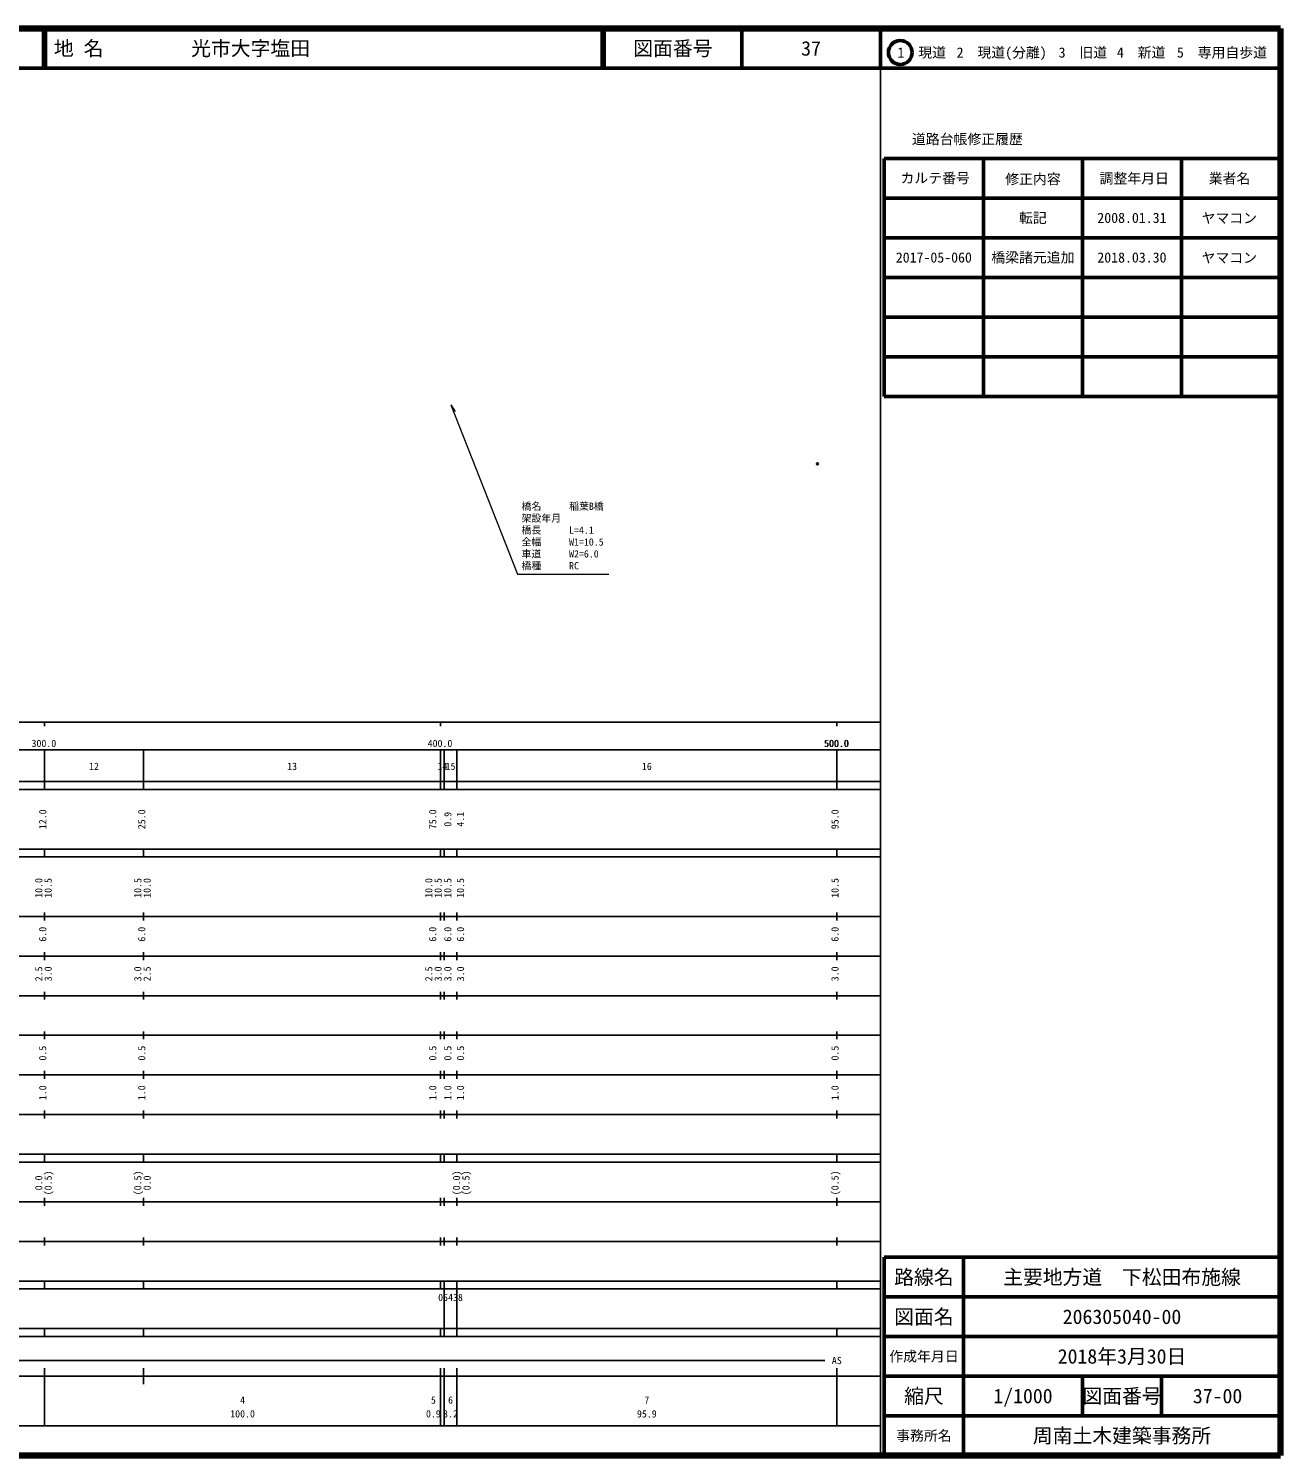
# Model space of a CAD drawing. Units: millimetres on the paper, with parts at other scales. Extents: x 40 to 680, y 20 to 380.
# Drawn here: x 364 to 680, y 20 to 380 of the extents above; entities that cross this region are included whole.
import ezdxf
from ezdxf.enums import TextEntityAlignment as Align

# ---------------------------------------------------------------- set-up
doc = ezdxf.new("R2010")
doc.units = ezdxf.units.MM
doc.header["$PDMODE"] = 32
doc.header["$PDSIZE"] = 0.5
for name, color, linetype in [('M-BMK-HTXT', 7, 'Continuous'), ('M-OTRS', 6, 'Continuous'), ('M-TTL-TXT', 7, 'Continuous')]:
    doc.layers.add(name, color=color, linetype=linetype)
for name, color, linetype, lineweight in [('M-STR-HTXT', 7, 'Continuous', 13), ('M-TTL', 2, 'Continuous', 140), ('M-TTL-BAND', 7, 'Continuous', 25), ('M-TTL-FRAM', 2, 'Continuous', 50), ('M-TTL-LINE', 7, 'Continuous', 50)]:
    doc.layers.add(name, color=color, linetype=linetype, lineweight=lineweight)
doc.styles.add('ＭＳ ゴシック', font='')
doc.styles.get('ＭＳ ゴシック').set_extended_font_data('MS Gothic')

msp = doc.modelspace()

# ---------------------------------------------------------------- linework, layer by layer
at = {"layer": 'M-OTRS'}
msp.add_point((563.107, 270.212), dxfattribs=at)
at = {"layer": 'M-STR-HTXT'}
for p, q in [((470.59, 285.106), (487.405, 242.355)), ((470.59, 285.106), (471.656, 283.418)), ((487.405, 242.355), (510.491, 242.355))]:
    msp.add_line(p, q, dxfattribs=at)
at = {"layer": 'M-TTL'}
for p, q in [((680, 380), (40, 380)), ((680, 20), (680, 380)), ((40, 20), (680, 20))]:
    msp.add_line(p, q, dxfattribs=at)
at = {"layer": 'M-TTL-BAND'}
for p, q in [((579, 20), (579, 370)), ((40, 205), (579, 205)), ((368, 205), (368, 204)), ((468, 205), (468, 204)), ((568, 205), (568, 204)), ((68, 198), (579, 198)), ((368, 188), (368, 198)), ((393, 188), (393, 198)), ((468, 188), (468, 198)), ((468.9, 188), (468.9, 198)), ((472.1, 188), (472.1, 198)), ((568, 188), (568, 198)), ((40, 190), (579, 190)), ((40, 188), (579, 188)), ((40, 173), (579, 173)), ((368, 171), (368, 173)), ((393, 171), (393, 173)), ((468, 171), (468, 173)), ((468.9, 171), (468.9, 173)), ((472.1, 171), (472.1, 173)), ((568, 171), (568, 173)), ((40, 171), (579, 171)), ((40, 156), (579, 156)), ((368, 155), (368, 157)), ((393, 155), (393, 157)), ((468, 155), (468, 157)), ((468.9, 155), (468.9, 157)), ((472.1, 155), (472.1, 157)), ((568, 155), (568, 157)), ((46, 146), (579, 146)), ((368, 145), (368, 147)), ((393, 145), (393, 147)), ((468, 145), (468, 147)), ((468.9, 145), (468.9, 147)), ((472.1, 145), (472.1, 147)), ((568, 145), (568, 147)), ((368, 135), (368, 137)), ((393, 135), (393, 137)), ((468, 135), (468, 137)), ((468.9, 135), (468.9, 137)), ((472.1, 135), (472.1, 137)), ((568, 135), (568, 137)), ((52, 136), (579, 136)), ((46, 126), (579, 126)), ((368, 125), (368, 127)), ((393, 125), (393, 127)), ((468, 125), (468, 127)), ((468.9, 125), (468.9, 127)), ((472.1, 125), (472.1, 127)), ((568, 125), (568, 127)), ((52, 116), (579, 116)), ((368, 115), (368, 117)), ((393, 115), (393, 117)), ((468, 115), (468, 117)), ((468.9, 115), (468.9, 117)), ((472.1, 115), (472.1, 117)), ((568, 115), (568, 117)), ((46, 106), (579, 106)), ((368, 105), (368, 107)), ((393, 105), (393, 107)), ((468, 105), (468, 107)), ((468.9, 105), (468.9, 107)), ((472.1, 105), (472.1, 107)), ((568, 105), (568, 107)), ((40, 96), (579, 96)), ((40, 94), (579, 94)), ((368, 94), (368, 96)), ((393, 94), (393, 96)), ((468, 94), (468, 96)), ((468.9, 94), (468.9, 96)), ((472.1, 94), (472.1, 96)), ((568, 94), (568, 96)), ((49, 84), (579, 84)), ((368, 83), (368, 85)), ((393, 83), (393, 85)), ((468, 83), (468, 85)), ((468.9, 83), (468.9, 85)), ((472.1, 83), (472.1, 85)), ((568, 83), (568, 85)), ((40, 74), (579, 74)), ((368, 73), (368, 75)), ((393, 73), (393, 75)), ((468, 73), (468, 75)), ((468.9, 73), (468.9, 75)), ((472.1, 73), (472.1, 75)), ((568, 73), (568, 75)), ((40, 64), (579, 64)), ((40, 62), (579, 62)), ((368, 62), (368, 64)), ((393, 62), (393, 64)), ((468, 62), (468, 64)), ((468.9, 62), (468.9, 64)), ((468.9, 52), (468.9, 62)), ((472.1, 62), (472.1, 64)), ((472.1, 52), (472.1, 62)), ((568, 62), (568, 64)), ((40, 52), (579, 52)), ((368, 50), (368, 52)), ((393, 50), (393, 52)), ((468, 50), (468, 52)), ((468.9, 50), (468.9, 52)), ((472.1, 50), (472.1, 52)), ((568, 50), (568, 52)), ((40, 50), (579, 50)), ((71, 44), (565, 44)), ((40, 40), (579, 40)), ((368, 27.5), (368, 42)), ((393, 38), (393, 42)), ((468, 27.5), (468, 42)), ((468.9, 27.5), (468.9, 42)), ((472.1, 27.5), (472.1, 42)), ((568, 27.5), (568, 42)), ((68, 27.5), (579, 27.5))]:
    msp.add_line(p, q, dxfattribs=at)
at = {"layer": 'M-TTL-FRAM'}
for p, q in [((580, 347.197), (580, 287.197)), ((580, 347.197), (680, 347.197)), ((580, 287.197), (680, 287.197)), ((680, 70), (580, 70)), ((580, 70), (580, 20))]:
    msp.add_line(p, q, dxfattribs=at)
at = {"layer": 'M-TTL-LINE'}
for p, q in [((367.75, 380), (367.75, 370)), ((368.25, 380), (368.25, 370)), ((508.747, 380), (508.747, 370)), ((509.247, 380), (509.247, 370)), ((543.997, 380), (543.997, 370)), ((579, 380), (579, 370)), ((40, 370), (680, 370)), ((605, 347.197), (605, 287.197)), ((630, 347.197), (630, 287.197)), ((655, 347.197), (655, 287.197)), ((580, 337.197), (680, 337.197)), ((580, 327.197), (680, 327.197)), ((580, 317.197), (680, 317.197)), ((580, 307.197), (680, 307.197)), ((580, 297.197), (680, 297.197)), ((600, 70), (600, 20)), ((680, 60), (580, 60)), ((680, 50), (580, 50)), ((680, 40), (580, 40)), ((630, 40), (630, 30)), ((650, 40), (650, 30)), ((680, 30), (580, 30))]:
    msp.add_line(p, q, dxfattribs=at)
msp.add_circle((584.031, 373.958), 3, dxfattribs=at)

# ---------------------------------------------------------------- texts
at = {"layer": 'M-BMK-HTXT', "style": 'ＭＳ ゴシック'}
for s, p in [('橋名', (488.419, 258.001)), ('稲葉B橋', (500.419, 258.001)), ('架設年月', (488.419, 255.001)), ('橋長', (488.419, 252.001)), ('L=4.1', (500.419, 252.001)), ('全幅', (488.419, 249.001)), ('車道', (488.419, 246.001)), ('W1=10.5', (500.419, 249.001)), ('橋種', (488.419, 243.001)), ('W2=6.0', (500.419, 246.001)), ('RC', (500.419, 243.001))]:
    msp.add_text(s, height=1.833, dxfattribs=at).set_placement(p, align=Align.BOTTOM_LEFT)
at = {"layer": 'M-TTL-BAND', "style": 'ＭＳ ゴシック'}
for s, p in [('300.0', (367.844, 198.195)), ('400.0', (467.844, 198.195)), ('500.0', (567.844, 198.195)), ('500.0', (568, 198.195)), ('12', (380.5, 192.405)), ('13', (430.5, 192.405)), ('14', (468.45, 192.405)), ('15', (470.5, 192.405)), ('16', (520.05, 192.405)), ('AS', (568, 42.5)), ('4', (418, 32.523)), ('5', (466.17, 32.523)), ('6', (470.5, 32.523)), ('7', (520.05, 32.523)), ('100.0', (418, 29.033)), ('0.9', (466.17, 29.033)), ('3.2', (470.5, 29.033)), ('95.9', (520.05, 29.033))]:
    msp.add_text(s, height=1.833, dxfattribs=at).set_placement(p, align=Align.BOTTOM_CENTER)
for s, p in [('12.0', (369, 180.5)), ('25.0', (394, 180.5)), ('75.0', (467.45, 180.5)), ('0.9', (471.268, 180.5)), ('4.1', (474.468, 180.5)), ('95.0', (569, 180.5)), ('10.0', (368, 163.174)), ('10.5', (370.37, 163.174)), ('10.5', (393, 163.174)), ('10.0', (395.37, 163.174)), ('10.0', (466.45, 163.174)), ('10.5', (468.82, 163.174)), ('10.5', (471.268, 163.174)), ('10.5', (474.468, 163.174)), ('10.5', (569, 163.174)), ('6.0', (369, 151.5)), ('6.0', (394, 151.5)), ('6.0', (467.45, 151.5)), ('6.0', (471.268, 151.5)), ('6.0', (474.468, 151.5)), ('6.0', (569, 151.5)), ('2.5', (368, 141.5)), ('3.0', (370.37, 141.5)), ('3.0', (393, 141.5)), ('2.5', (395.37, 141.5)), ('2.5', (466.45, 141.5)), ('3.0', (468.82, 141.5)), ('3.0', (471.268, 141.5)), ('3.0', (474.468, 141.5)), ('3.0', (569, 141.5)), ('0.5', (369, 121.5)), ('0.5', (394, 121.5)), ('0.5', (467.45, 121.5)), ('0.5', (471.268, 121.5)), ('0.5', (474.468, 121.5)), ('0.5', (569, 121.5)), ('1.0', (369, 111.5)), ('1.0', (394, 111.5)), ('1.0', (467.45, 111.5)), ('1.0', (471.268, 111.5)), ('1.0', (474.468, 111.5)), ('1.0', (569, 111.5)), ('0.0', (368, 88.764)), ('(0.5)', (370.37, 88.764)), ('(0.5)', (393, 88.764)), ('0.0', (395.37, 88.764)), ('(0.0)', (473.468, 88.764)), ('(0.5)', (475.838, 88.764)), ('(0.5)', (569, 88.764))]:
    msp.add_text(s, height=1.833, rotation=90, dxfattribs=at).set_placement(p, align=Align.BOTTOM_CENTER)
msp.add_text('05438', height=1.833, dxfattribs=at).set_placement((467.375, 58.405), align=Align.BOTTOM_LEFT)
at = {"layer": 'M-TTL-TXT', "style": 'ＭＳ ゴシック'}
for s, p in [('地 名', (370.38, 375)), ('光市大字塩田', (405.024, 375))]:
    msp.add_text(s, height=3.666, dxfattribs=at).set_placement(p, align=Align.MIDDLE_LEFT)
for s, height, p in [('図面番号', 3.666, (526.622, 375)), ('37', 3.666, (561.497, 375)), ('1\u3000現道', 2.566, (589.448, 373.958)), ('2\u3000現道(分離)', 2.566, (609.619, 373.958)), ('3\u3000旧道', 2.566, (630.121, 373.958)), ('4\u3000新道', 2.566, (644.824, 373.958)), ('5\u3000専用自歩道', 2.566, (665.228, 373.958)), ('道路台帳修正履歴', 2.566, (600.968, 352.113)), ('カルテ番号', 2.566, (592.839, 342.277)), ('修正内容', 2.566, (617.509, 342.023)), ('調整年月日', 2.566, (643.089, 342.197)), ('業者名', 2.566, (667.134, 342.197)), ('転記', 2.566, (617.5, 332.245)), ('2008.01.31', 2.566, (642.5, 332.245)), ('ヤマコン', 2.566, (667.077, 332.189)), ('2017-05-060', 2.566, (592.5, 322.245)), ('橋梁諸元追加', 2.566, (617.5, 322.245)), ('2018.03.30', 2.566, (642.5, 322.245)), ('ヤマコン', 2.566, (667.077, 322.189)), ('路線名', 3.666, (590, 65)), ('路線名', 3.666, (590, 65)), ('主要地方道\u3000下松田布施線', 3.666, (640, 65)), ('図面名', 3.666, (590, 55)), ('図面名', 3.666, (590, 55)), ('206305040-00', 3.666, (640, 55)), ('2018年3月30日', 3.666, (640, 45)), ('作成年月日', 2.566, (590, 45)), ('作成年月日', 2.566, (590, 45)), ('縮尺', 3.666, (590, 35)), ('縮尺', 3.666, (590, 35)), ('1/1000', 3.666, (615, 35)), ('図面番号', 3.666, (640, 35)), ('図面番号', 3.666, (640, 35)), ('37-00', 3.666, (664.125, 35)), ('事務所名', 2.566, (590, 25)), ('事務所名', 2.566, (590, 25)), ('周南土木建築事務所', 3.666, (640, 25))]:
    msp.add_text(s, height=height, dxfattribs=at).set_placement(p, align=Align.MIDDLE_CENTER)

doc.saveas('drawing.dxf')
